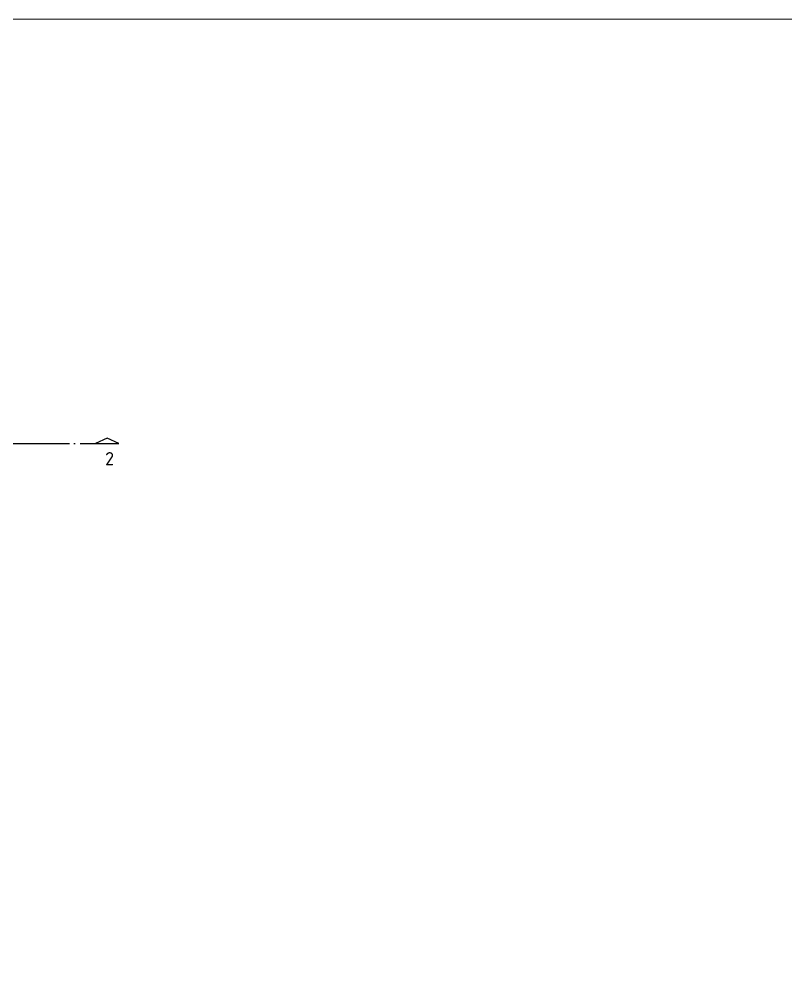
# Model space of a CAD drawing. Header units: millimetres. Extents: x 29001 to 40804, y -8833 to -5892.
# Drawn here: x 35990 to 36573, y -6637 to -5912 of the extents above; entities that cross this region are included whole.
import ezdxf
from ezdxf.enums import TextEntityAlignment as Align

# ---------------------------------------------------------------- set-up
doc = ezdxf.new("R2010")
doc.units = ezdxf.units.MM
doc.linetypes.add('ACAD_ISO04W100', pattern=[30, 24, -3, 0, -3])
doc.linetypes.add('DASHDOT', pattern=[14, 12, -1, 0, -1])
for name, color, linetype, lineweight in [('Auto-Yazi', 7, 'Continuous', 0), ('xxx_Auto_Yardimci_Lejand', 7, 'Continuous', 0), ('xxx_Auto_Yardimci_Metraj', 81, 'Continuous', 0)]:
    doc.layers.add(name, color=color, linetype=linetype, lineweight=lineweight)
doc.styles.add('AUTOBAN', font='')
doc.styles.add('standart 50', font='ARIALN.TTF', dxfattribs={"height": 10})
doc.styles.get('AUTOBAN').set_extended_font_data('Helvetica Normal Tr')

# ---------------------------------------------------------------- blocks, each defined once
blk = doc.blocks.new('AUTO_LAYOUT_A0')
at = {"layer": 'xxx_Auto_Yardimci_Metraj', "color": 1}
blk.add_lwpolyline([(42, 84), (-76.8, 84), (-76.8, 0), (42, 0)], close=True, dxfattribs=at)
at = {"layer": 'xxx_Auto_Yardimci_Lejand', "style": 'AUTOBAN'}
for tag, p in [('PROJEADI', (36.802, 80.231)), ('REVIZYON', (37.278, 12.602)), ('REVIZYON', (37.278, 12.167)), ('REVIZYON', (37.278, 11.732)), ('REVIZYON', (37.278, 11.297)), ('ÇİZİMADI', (36.802, 10.22)), ('PNO', (38.791, 9.704)), ('OLCEK', (38.791, 9.269)), ('ÇİZEN', (38.791, 8.834)), ('KONTROL', (38.791, 8.399)), ('TARIH', (38.791, 7.964)), ('PROJENO', (38.791, 7.529))]:
    blk.add_attdef(tag, text='', height=0.2, dxfattribs=at).set_placement(p, align=Align.TOP_LEFT)
for tag, p in [('TARIH', (41.806, 12.602)), ('TARIH', (41.806, 12.167)), ('TARIH', (41.806, 11.732)), ('TARIH', (41.806, 11.297)), ('PNO', (38.677, 9.704)), ('SIZE', (41.803, 9.704))]:
    blk.add_attdef(tag, text='', height=0.2, dxfattribs=at).set_placement(p, align=Align.TOP_RIGHT)
for tag, p in [('PRJT', (38.677, 6.778)), ('DC', (39.765, 6.778)), ('SSN', (40.788, 6.778))]:
    blk.add_attdef(tag, text='', height=0.2, dxfattribs=at).set_placement(p, align=Align.TOP_CENTER)

msp = doc.modelspace()

# ---------------------------------------------------------------- linework, layer by layer
at = {"layer": 'Auto-Yazi', "color": 4, "linetype": 'DASHDOT', "lineweight": -3, "ltscale": 4, "elevation": 0.02}
msp.add_lwpolyline([(35251.09, -6234.43), (36066.01, -6234.43)], dxfattribs=at)
at = {"layer": 'Auto-Yazi', "color": 4, "linetype": 'ACAD_ISO04W100', "lineweight": -3, "elevation": 0.02}
msp.add_lwpolyline([(36048.25, -6234.43), (36066.01, -6234.43), (36057.13, -6230.57), (36048.25, -6234.43)], dxfattribs=at)

# ---------------------------------------------------------------- block references
at = {"layer": 'xxx_Auto_Yardimci_Lejand', "color": 5, "xscale": 20, "yscale": 20, "zscale": 20}
msp.add_blockref('AUTO_LAYOUT_A0', (36692.41, -7591.9), dxfattribs=at)

# ---------------------------------------------------------------- texts
at = {"layer": 'Auto-Yazi', "color": 4, "linetype": 'ACAD_ISO04W100', "lineweight": 30, "insert": (36055.53, -6241.07, 0.02), "char_height": 10, "width": 46.7541, "attachment_point": 1, "style": 'standart 50'}
msp.add_mtext('{\\fISOCPEUR|b0|i0|c162|p34;2}', dxfattribs=at)

doc.saveas('drawing.dxf')
